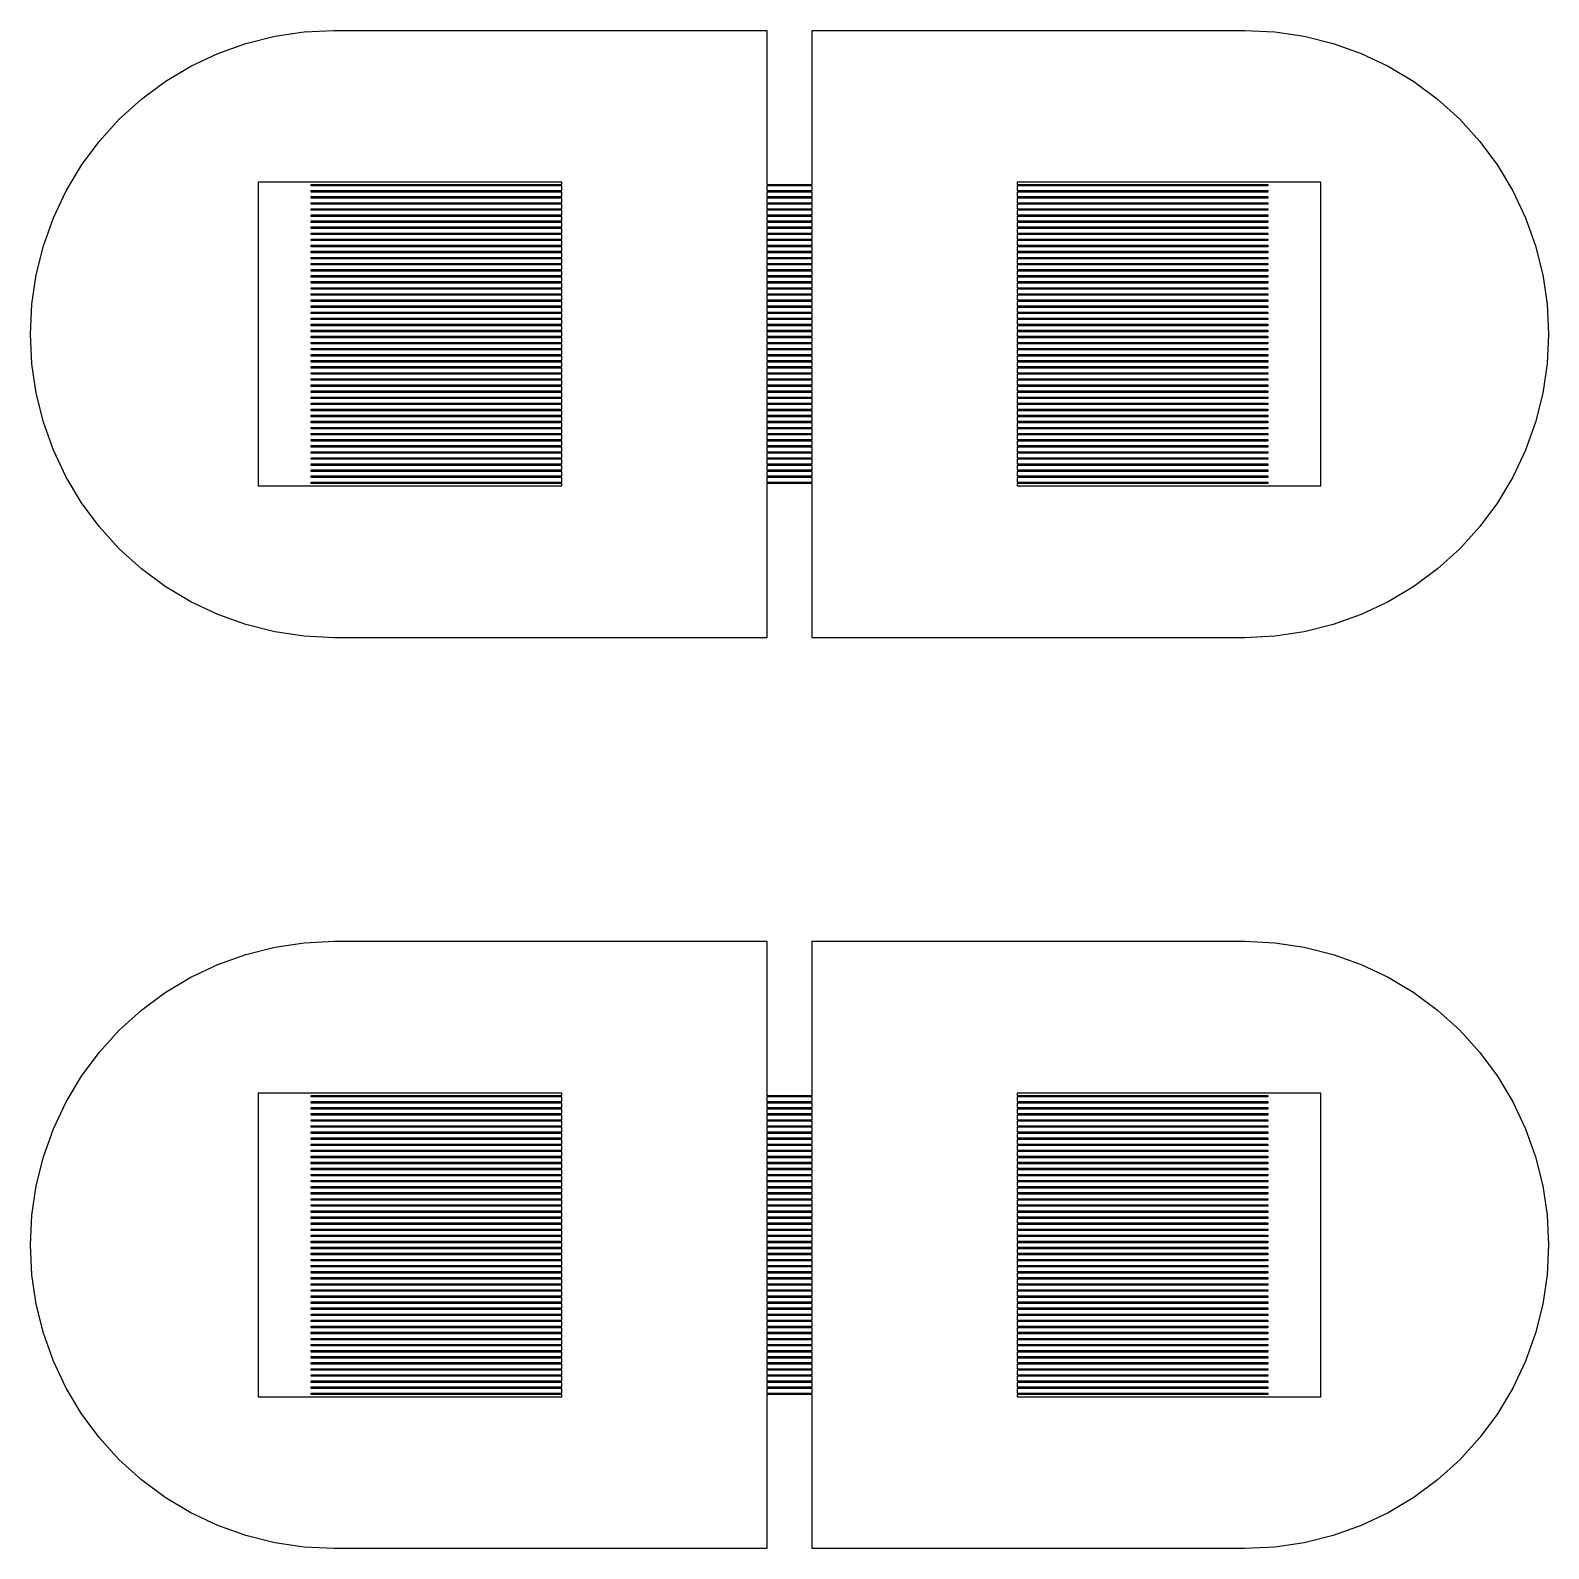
# Model space of a CAD drawing. Extents: x -16 to 83, y -18 to 83.
# Drawn here: x 18.5 to 28.5, y 18.5 to 28.5 of the extents above; entities that cross this region are included whole.
import ezdxf

# ---------------------------------------------------------------- set-up
doc = ezdxf.new("R2010")
doc.units = 0

msp = doc.modelspace()

# ---------------------------------------------------------------- linework, layer by layer
for p, q in [((20.304, 28.4904), (20.5, 28.5)), ((20.5, 28.5), (23.35, 28.5)), ((23.35, 28.5), (23.35, 27.485)), ((23.65, 27.485), (23.65, 28.5)), ((23.65, 28.5), (26.5, 28.5)), ((26.5, 28.5), (26.696, 28.4904)), ((19.7346, 28.3477), (19.9194, 28.4139)), ((19.9194, 28.4139), (20.1098, 28.4616)), ((20.1098, 28.4616), (20.304, 28.4904)), ((26.696, 28.4904), (26.8902, 28.4616)), ((26.8902, 28.4616), (27.0806, 28.4139)), ((27.0806, 28.4139), (27.2654, 28.3477)), ((19.5572, 28.2638), (19.7346, 28.3477)), ((27.2654, 28.3477), (27.4428, 28.2638)), ((19.3889, 28.1629), (19.5572, 28.2638)), ((27.4428, 28.2638), (27.6111, 28.1629)), ((19.2312, 28.046), (19.3889, 28.1629)), ((27.6111, 28.1629), (27.7688, 28.046)), ((19.0858, 27.9142), (19.2312, 28.046)), ((27.7688, 28.046), (27.9142, 27.9142)), ((18.954, 27.7688), (19.0858, 27.9142)), ((27.9142, 27.9142), (28.046, 27.7688)), ((18.8371, 27.6111), (18.954, 27.7688)), ((28.046, 27.7688), (28.1629, 27.6111)), ((18.7362, 27.4428), (18.8371, 27.6111)), ((28.1629, 27.6111), (28.2638, 27.4428)), ((22, 27.5), (20, 27.5)), ((20, 27.5), (20, 25.5)), ((22, 27.485), (22, 27.5)), ((27, 27.5), (25, 27.5)), ((25, 27.5), (25, 27.485)), ((27, 25.5), (27, 27.5)), ((18.6523, 27.2654), (18.7362, 27.4428)), ((20.35, 27.475), (20.35, 27.485)), ((20.35, 27.485), (22, 27.485)), ((22, 27.475), (20.35, 27.475)), ((20.35, 27.435), (20.35, 27.445)), ((20.35, 27.445), (22, 27.445)), ((22, 27.435), (20.35, 27.435)), ((20.35, 27.395), (20.35, 27.405)), ((20.35, 27.405), (22, 27.405)), ((22, 27.445), (22, 27.475)), ((22, 27.405), (22, 27.435)), ((23.35, 27.485), (23.65, 27.485)), ((23.65, 27.475), (23.35, 27.475)), ((23.35, 27.475), (23.35, 27.445)), ((23.35, 27.445), (23.65, 27.445)), ((23.65, 27.435), (23.35, 27.435)), ((23.35, 27.435), (23.35, 27.405)), ((23.35, 27.405), (23.65, 27.405)), ((23.65, 27.445), (23.65, 27.475)), ((23.65, 27.405), (23.65, 27.435)), ((25, 27.485), (26.65, 27.485)), ((26.65, 27.475), (25, 27.475)), ((25, 27.475), (25, 27.445)), ((25, 27.445), (26.65, 27.445)), ((26.65, 27.435), (25, 27.435)), ((25, 27.435), (25, 27.405)), ((25, 27.405), (26.65, 27.405)), ((26.65, 27.485), (26.65, 27.475)), ((26.65, 27.445), (26.65, 27.435)), ((26.65, 27.405), (26.65, 27.395)), ((28.2638, 27.4428), (28.3477, 27.2654)), ((22, 27.395), (20.35, 27.395)), ((20.35, 27.355), (20.35, 27.365)), ((20.35, 27.365), (22, 27.365)), ((22, 27.355), (20.35, 27.355)), ((20.35, 27.315), (20.35, 27.325)), ((20.35, 27.325), (22, 27.325)), ((22, 27.315), (20.35, 27.315)), ((22, 27.365), (22, 27.395)), ((22, 27.325), (22, 27.355)), ((22, 27.285), (22, 27.315)), ((23.65, 27.395), (23.35, 27.395)), ((23.35, 27.395), (23.35, 27.365)), ((23.35, 27.365), (23.65, 27.365)), ((23.65, 27.355), (23.35, 27.355)), ((23.35, 27.355), (23.35, 27.325)), ((23.35, 27.325), (23.65, 27.325)), ((23.65, 27.315), (23.35, 27.315)), ((23.35, 27.315), (23.35, 27.285)), ((23.65, 27.365), (23.65, 27.395)), ((23.65, 27.325), (23.65, 27.355)), ((23.65, 27.285), (23.65, 27.315)), ((26.65, 27.395), (25, 27.395)), ((25, 27.395), (25, 27.365)), ((25, 27.365), (26.65, 27.365)), ((26.65, 27.355), (25, 27.355)), ((25, 27.355), (25, 27.325)), ((25, 27.325), (26.65, 27.325)), ((26.65, 27.315), (25, 27.315)), ((25, 27.315), (25, 27.285)), ((26.65, 27.365), (26.65, 27.355)), ((26.65, 27.325), (26.65, 27.315)), ((18.5861, 27.0806), (18.6523, 27.2654)), ((20.35, 27.275), (20.35, 27.285)), ((20.35, 27.285), (22, 27.285)), ((22, 27.275), (20.35, 27.275)), ((20.35, 27.235), (20.35, 27.245)), ((20.35, 27.245), (22, 27.245)), ((22, 27.235), (20.35, 27.235)), ((20.35, 27.195), (20.35, 27.205)), ((20.35, 27.205), (22, 27.205)), ((22, 27.245), (22, 27.275)), ((22, 27.205), (22, 27.235)), ((23.35, 27.285), (23.65, 27.285)), ((23.65, 27.275), (23.35, 27.275)), ((23.35, 27.275), (23.35, 27.245)), ((23.35, 27.245), (23.65, 27.245)), ((23.65, 27.235), (23.35, 27.235)), ((23.35, 27.235), (23.35, 27.205)), ((23.35, 27.205), (23.65, 27.205)), ((23.65, 27.245), (23.65, 27.275)), ((23.65, 27.205), (23.65, 27.235)), ((25, 27.285), (26.65, 27.285)), ((26.65, 27.275), (25, 27.275)), ((25, 27.275), (25, 27.245)), ((25, 27.245), (26.65, 27.245)), ((26.65, 27.235), (25, 27.235)), ((25, 27.235), (25, 27.205)), ((25, 27.205), (26.65, 27.205)), ((26.65, 27.285), (26.65, 27.275)), ((26.65, 27.245), (26.65, 27.235)), ((26.65, 27.205), (26.65, 27.195)), ((28.3477, 27.2654), (28.4139, 27.0806)), ((22, 27.195), (20.35, 27.195)), ((20.35, 27.155), (20.35, 27.165)), ((20.35, 27.165), (22, 27.165)), ((22, 27.155), (20.35, 27.155)), ((20.35, 27.115), (20.35, 27.125)), ((20.35, 27.125), (22, 27.125)), ((22, 27.115), (20.35, 27.115)), ((22, 27.165), (22, 27.195)), ((22, 27.125), (22, 27.155)), ((22, 27.085), (22, 27.115)), ((23.65, 27.195), (23.35, 27.195)), ((23.35, 27.195), (23.35, 27.165)), ((23.35, 27.165), (23.65, 27.165)), ((23.65, 27.155), (23.35, 27.155)), ((23.35, 27.155), (23.35, 27.125)), ((23.35, 27.125), (23.65, 27.125)), ((23.65, 27.115), (23.35, 27.115)), ((23.35, 27.115), (23.35, 27.085)), ((23.65, 27.165), (23.65, 27.195)), ((23.65, 27.125), (23.65, 27.155)), ((23.65, 27.085), (23.65, 27.115)), ((26.65, 27.195), (25, 27.195)), ((25, 27.195), (25, 27.165)), ((25, 27.165), (26.65, 27.165)), ((26.65, 27.155), (25, 27.155)), ((25, 27.155), (25, 27.125)), ((25, 27.125), (26.65, 27.125)), ((26.65, 27.115), (25, 27.115)), ((25, 27.115), (25, 27.085)), ((26.65, 27.165), (26.65, 27.155)), ((26.65, 27.125), (26.65, 27.115)), ((18.5384, 26.8902), (18.5861, 27.0806)), ((20.35, 27.075), (20.35, 27.085)), ((20.35, 27.085), (22, 27.085)), ((22, 27.075), (20.35, 27.075)), ((20.35, 27.035), (20.35, 27.045)), ((20.35, 27.045), (22, 27.045)), ((22, 27.035), (20.35, 27.035)), ((20.35, 26.995), (20.35, 27.005)), ((20.35, 27.005), (22, 27.005)), ((22, 27.045), (22, 27.075)), ((22, 27.005), (22, 27.035)), ((23.35, 27.085), (23.65, 27.085)), ((23.65, 27.075), (23.35, 27.075)), ((23.35, 27.075), (23.35, 27.045)), ((23.35, 27.045), (23.65, 27.045)), ((23.65, 27.035), (23.35, 27.035)), ((23.35, 27.035), (23.35, 27.005)), ((23.35, 27.005), (23.65, 27.005)), ((23.65, 27.045), (23.65, 27.075)), ((23.65, 27.005), (23.65, 27.035)), ((25, 27.085), (26.65, 27.085)), ((26.65, 27.075), (25, 27.075)), ((25, 27.075), (25, 27.045)), ((25, 27.045), (26.65, 27.045)), ((26.65, 27.035), (25, 27.035)), ((25, 27.035), (25, 27.005)), ((25, 27.005), (26.65, 27.005)), ((26.65, 27.085), (26.65, 27.075)), ((26.65, 27.045), (26.65, 27.035)), ((26.65, 27.005), (26.65, 26.995)), ((28.4139, 27.0806), (28.4616, 26.8902)), ((22, 26.995), (20.35, 26.995)), ((20.35, 26.955), (20.35, 26.965)), ((20.35, 26.965), (22, 26.965)), ((22, 26.955), (20.35, 26.955)), ((20.35, 26.915), (20.35, 26.925)), ((20.35, 26.925), (22, 26.925)), ((22, 26.915), (20.35, 26.915)), ((22, 26.965), (22, 26.995)), ((22, 26.925), (22, 26.955)), ((22, 26.885), (22, 26.915)), ((23.65, 26.995), (23.35, 26.995)), ((23.35, 26.995), (23.35, 26.965)), ((23.35, 26.965), (23.65, 26.965)), ((23.65, 26.955), (23.35, 26.955)), ((23.35, 26.955), (23.35, 26.925)), ((23.35, 26.925), (23.65, 26.925)), ((23.65, 26.915), (23.35, 26.915)), ((23.35, 26.915), (23.35, 26.885)), ((23.65, 26.965), (23.65, 26.995)), ((23.65, 26.925), (23.65, 26.955)), ((23.65, 26.885), (23.65, 26.915)), ((26.65, 26.995), (25, 26.995)), ((25, 26.995), (25, 26.965)), ((25, 26.965), (26.65, 26.965)), ((26.65, 26.955), (25, 26.955)), ((25, 26.955), (25, 26.925)), ((25, 26.925), (26.65, 26.925)), ((26.65, 26.915), (25, 26.915)), ((25, 26.915), (25, 26.885)), ((26.65, 26.965), (26.65, 26.955)), ((26.65, 26.925), (26.65, 26.915)), ((18.5096, 26.696), (18.5384, 26.8902)), ((20.35, 26.875), (20.35, 26.885)), ((20.35, 26.885), (22, 26.885)), ((22, 26.875), (20.35, 26.875)), ((20.35, 26.835), (20.35, 26.845)), ((20.35, 26.845), (22, 26.845)), ((22, 26.835), (20.35, 26.835)), ((20.35, 26.795), (20.35, 26.805)), ((20.35, 26.805), (22, 26.805)), ((22, 26.845), (22, 26.875)), ((22, 26.805), (22, 26.835)), ((23.35, 26.885), (23.65, 26.885)), ((23.65, 26.875), (23.35, 26.875)), ((23.35, 26.875), (23.35, 26.845)), ((23.35, 26.845), (23.65, 26.845)), ((23.65, 26.835), (23.35, 26.835)), ((23.35, 26.835), (23.35, 26.805)), ((23.35, 26.805), (23.65, 26.805)), ((23.65, 26.845), (23.65, 26.875)), ((23.65, 26.805), (23.65, 26.835)), ((25, 26.885), (26.65, 26.885)), ((26.65, 26.875), (25, 26.875)), ((25, 26.875), (25, 26.845)), ((25, 26.845), (26.65, 26.845)), ((26.65, 26.835), (25, 26.835)), ((25, 26.835), (25, 26.805)), ((25, 26.805), (26.65, 26.805)), ((26.65, 26.885), (26.65, 26.875)), ((26.65, 26.845), (26.65, 26.835)), ((26.65, 26.805), (26.65, 26.795)), ((28.4616, 26.8902), (28.4904, 26.696)), ((22, 26.795), (20.35, 26.795)), ((20.35, 26.755), (20.35, 26.765)), ((20.35, 26.765), (22, 26.765)), ((22, 26.755), (20.35, 26.755)), ((20.35, 26.715), (20.35, 26.725)), ((20.35, 26.725), (22, 26.725)), ((22, 26.715), (20.35, 26.715)), ((22, 26.765), (22, 26.795)), ((22, 26.725), (22, 26.755)), ((22, 26.685), (22, 26.715)), ((23.65, 26.795), (23.35, 26.795)), ((23.35, 26.795), (23.35, 26.765)), ((23.35, 26.765), (23.65, 26.765)), ((23.65, 26.755), (23.35, 26.755)), ((23.35, 26.755), (23.35, 26.725)), ((23.35, 26.725), (23.65, 26.725)), ((23.65, 26.715), (23.35, 26.715)), ((23.35, 26.715), (23.35, 26.685)), ((23.65, 26.765), (23.65, 26.795)), ((23.65, 26.725), (23.65, 26.755)), ((23.65, 26.685), (23.65, 26.715)), ((26.65, 26.795), (25, 26.795)), ((25, 26.795), (25, 26.765)), ((25, 26.765), (26.65, 26.765)), ((26.65, 26.755), (25, 26.755)), ((25, 26.755), (25, 26.725)), ((25, 26.725), (26.65, 26.725)), ((26.65, 26.715), (25, 26.715)), ((25, 26.715), (25, 26.685)), ((26.65, 26.765), (26.65, 26.755)), ((26.65, 26.725), (26.65, 26.715)), ((18.5, 26.5), (18.5096, 26.696)), ((20.35, 26.675), (20.35, 26.685)), ((20.35, 26.685), (22, 26.685)), ((22, 26.675), (20.35, 26.675)), ((20.35, 26.635), (20.35, 26.645)), ((20.35, 26.645), (22, 26.645)), ((22, 26.635), (20.35, 26.635)), ((20.35, 26.595), (20.35, 26.605)), ((20.35, 26.605), (22, 26.605)), ((22, 26.645), (22, 26.675)), ((22, 26.605), (22, 26.635)), ((23.35, 26.685), (23.65, 26.685)), ((23.65, 26.675), (23.35, 26.675)), ((23.35, 26.675), (23.35, 26.645)), ((23.35, 26.645), (23.65, 26.645)), ((23.65, 26.635), (23.35, 26.635)), ((23.35, 26.635), (23.35, 26.605)), ((23.35, 26.605), (23.65, 26.605)), ((23.65, 26.645), (23.65, 26.675)), ((23.65, 26.605), (23.65, 26.635)), ((25, 26.685), (26.65, 26.685)), ((26.65, 26.675), (25, 26.675)), ((25, 26.675), (25, 26.645)), ((25, 26.645), (26.65, 26.645)), ((26.65, 26.635), (25, 26.635)), ((25, 26.635), (25, 26.605)), ((25, 26.605), (26.65, 26.605)), ((26.65, 26.685), (26.65, 26.675)), ((26.65, 26.645), (26.65, 26.635)), ((26.65, 26.605), (26.65, 26.595)), ((28.4904, 26.696), (28.5, 26.5)), ((18.5096, 26.304), (18.5, 26.5)), ((22, 26.595), (20.35, 26.595)), ((20.35, 26.555), (20.35, 26.565)), ((20.35, 26.565), (22, 26.565)), ((22, 26.555), (20.35, 26.555)), ((20.35, 26.515), (20.35, 26.525)), ((20.35, 26.525), (22, 26.525)), ((22, 26.515), (20.35, 26.515)), ((22, 26.565), (22, 26.595)), ((22, 26.525), (22, 26.555)), ((22, 26.485), (22, 26.515)), ((23.65, 26.595), (23.35, 26.595)), ((23.35, 26.595), (23.35, 26.565)), ((23.35, 26.565), (23.65, 26.565)), ((23.65, 26.555), (23.35, 26.555)), ((23.35, 26.555), (23.35, 26.525)), ((23.35, 26.525), (23.65, 26.525)), ((23.65, 26.515), (23.35, 26.515)), ((23.35, 26.515), (23.35, 26.485)), ((23.65, 26.565), (23.65, 26.595)), ((23.65, 26.525), (23.65, 26.555)), ((23.65, 26.485), (23.65, 26.515)), ((26.65, 26.595), (25, 26.595)), ((25, 26.595), (25, 26.565)), ((25, 26.565), (26.65, 26.565)), ((26.65, 26.555), (25, 26.555)), ((25, 26.555), (25, 26.525)), ((25, 26.525), (26.65, 26.525)), ((26.65, 26.515), (25, 26.515)), ((25, 26.515), (25, 26.485)), ((26.65, 26.565), (26.65, 26.555)), ((26.65, 26.525), (26.65, 26.515)), ((28.5, 26.5), (28.4904, 26.304)), ((20.35, 26.475), (20.35, 26.485)), ((20.35, 26.485), (22, 26.485)), ((22, 26.475), (20.35, 26.475)), ((20.35, 26.435), (20.35, 26.445)), ((20.35, 26.445), (22, 26.445)), ((22, 26.435), (20.35, 26.435)), ((20.35, 26.395), (20.35, 26.405)), ((20.35, 26.405), (22, 26.405)), ((22, 26.445), (22, 26.475)), ((22, 26.405), (22, 26.435)), ((23.35, 26.485), (23.65, 26.485)), ((23.65, 26.475), (23.35, 26.475)), ((23.35, 26.475), (23.35, 26.445)), ((23.35, 26.445), (23.65, 26.445)), ((23.65, 26.435), (23.35, 26.435)), ((23.35, 26.435), (23.35, 26.405)), ((23.35, 26.405), (23.65, 26.405)), ((23.65, 26.445), (23.65, 26.475)), ((23.65, 26.405), (23.65, 26.435)), ((25, 26.485), (26.65, 26.485)), ((26.65, 26.475), (25, 26.475)), ((25, 26.475), (25, 26.445)), ((25, 26.445), (26.65, 26.445)), ((26.65, 26.435), (25, 26.435)), ((25, 26.435), (25, 26.405)), ((25, 26.405), (26.65, 26.405)), ((26.65, 26.485), (26.65, 26.475)), ((26.65, 26.445), (26.65, 26.435)), ((26.65, 26.405), (26.65, 26.395)), ((18.5384, 26.1098), (18.5096, 26.304)), ((22, 26.395), (20.35, 26.395)), ((20.35, 26.355), (20.35, 26.365)), ((20.35, 26.365), (22, 26.365)), ((22, 26.355), (20.35, 26.355)), ((20.35, 26.315), (20.35, 26.325)), ((20.35, 26.325), (22, 26.325)), ((22, 26.315), (20.35, 26.315)), ((22, 26.365), (22, 26.395)), ((22, 26.325), (22, 26.355)), ((22, 26.285), (22, 26.315)), ((23.65, 26.395), (23.35, 26.395)), ((23.35, 26.395), (23.35, 26.365)), ((23.35, 26.365), (23.65, 26.365)), ((23.65, 26.355), (23.35, 26.355)), ((23.35, 26.355), (23.35, 26.325)), ((23.35, 26.325), (23.65, 26.325)), ((23.65, 26.315), (23.35, 26.315)), ((23.35, 26.315), (23.35, 26.285)), ((23.65, 26.365), (23.65, 26.395)), ((23.65, 26.325), (23.65, 26.355)), ((23.65, 26.285), (23.65, 26.315)), ((26.65, 26.395), (25, 26.395)), ((25, 26.395), (25, 26.365)), ((25, 26.365), (26.65, 26.365)), ((26.65, 26.355), (25, 26.355)), ((25, 26.355), (25, 26.325)), ((25, 26.325), (26.65, 26.325)), ((26.65, 26.315), (25, 26.315)), ((25, 26.315), (25, 26.285)), ((26.65, 26.365), (26.65, 26.355)), ((26.65, 26.325), (26.65, 26.315)), ((28.4904, 26.304), (28.4616, 26.1098)), ((20.35, 26.275), (20.35, 26.285)), ((20.35, 26.285), (22, 26.285)), ((22, 26.275), (20.35, 26.275)), ((20.35, 26.235), (20.35, 26.245)), ((20.35, 26.245), (22, 26.245)), ((22, 26.235), (20.35, 26.235)), ((20.35, 26.195), (20.35, 26.205)), ((20.35, 26.205), (22, 26.205)), ((22, 26.245), (22, 26.275)), ((22, 26.205), (22, 26.235)), ((23.35, 26.285), (23.65, 26.285)), ((23.65, 26.275), (23.35, 26.275)), ((23.35, 26.275), (23.35, 26.245)), ((23.35, 26.245), (23.65, 26.245)), ((23.65, 26.235), (23.35, 26.235)), ((23.35, 26.235), (23.35, 26.205)), ((23.35, 26.205), (23.65, 26.205)), ((23.65, 26.245), (23.65, 26.275)), ((23.65, 26.205), (23.65, 26.235)), ((25, 26.285), (26.65, 26.285)), ((26.65, 26.275), (25, 26.275)), ((25, 26.275), (25, 26.245)), ((25, 26.245), (26.65, 26.245)), ((26.65, 26.235), (25, 26.235)), ((25, 26.235), (25, 26.205)), ((25, 26.205), (26.65, 26.205)), ((26.65, 26.285), (26.65, 26.275)), ((26.65, 26.245), (26.65, 26.235)), ((26.65, 26.205), (26.65, 26.195)), ((18.5861, 25.9194), (18.5384, 26.1098)), ((22, 26.195), (20.35, 26.195)), ((20.35, 26.155), (20.35, 26.165)), ((20.35, 26.165), (22, 26.165)), ((22, 26.155), (20.35, 26.155)), ((20.35, 26.115), (20.35, 26.125)), ((20.35, 26.125), (22, 26.125)), ((22, 26.115), (20.35, 26.115)), ((22, 26.165), (22, 26.195)), ((22, 26.125), (22, 26.155)), ((22, 26.085), (22, 26.115)), ((23.65, 26.195), (23.35, 26.195)), ((23.35, 26.195), (23.35, 26.165)), ((23.35, 26.165), (23.65, 26.165)), ((23.65, 26.155), (23.35, 26.155)), ((23.35, 26.155), (23.35, 26.125)), ((23.35, 26.125), (23.65, 26.125)), ((23.65, 26.115), (23.35, 26.115)), ((23.35, 26.115), (23.35, 26.085)), ((23.65, 26.165), (23.65, 26.195)), ((23.65, 26.125), (23.65, 26.155)), ((23.65, 26.085), (23.65, 26.115)), ((26.65, 26.195), (25, 26.195)), ((25, 26.195), (25, 26.165)), ((25, 26.165), (26.65, 26.165)), ((26.65, 26.155), (25, 26.155)), ((25, 26.155), (25, 26.125)), ((25, 26.125), (26.65, 26.125)), ((26.65, 26.115), (25, 26.115)), ((25, 26.115), (25, 26.085)), ((26.65, 26.165), (26.65, 26.155)), ((26.65, 26.125), (26.65, 26.115)), ((28.4616, 26.1098), (28.4139, 25.9194)), ((20.35, 26.075), (20.35, 26.085)), ((20.35, 26.085), (22, 26.085)), ((22, 26.075), (20.35, 26.075)), ((20.35, 26.035), (20.35, 26.045)), ((20.35, 26.045), (22, 26.045)), ((22, 26.035), (20.35, 26.035)), ((20.35, 25.995), (20.35, 26.005)), ((20.35, 26.005), (22, 26.005)), ((22, 26.045), (22, 26.075)), ((22, 26.005), (22, 26.035)), ((23.35, 26.085), (23.65, 26.085)), ((23.65, 26.075), (23.35, 26.075)), ((23.35, 26.075), (23.35, 26.045)), ((23.35, 26.045), (23.65, 26.045)), ((23.65, 26.035), (23.35, 26.035)), ((23.35, 26.035), (23.35, 26.005)), ((23.35, 26.005), (23.65, 26.005)), ((23.65, 26.045), (23.65, 26.075)), ((23.65, 26.005), (23.65, 26.035)), ((25, 26.085), (26.65, 26.085)), ((26.65, 26.075), (25, 26.075)), ((25, 26.075), (25, 26.045)), ((25, 26.045), (26.65, 26.045)), ((26.65, 26.035), (25, 26.035)), ((25, 26.035), (25, 26.005)), ((25, 26.005), (26.65, 26.005)), ((26.65, 26.085), (26.65, 26.075)), ((26.65, 26.045), (26.65, 26.035)), ((26.65, 26.005), (26.65, 25.995)), ((18.6523, 25.7346), (18.5861, 25.9194)), ((22, 25.995), (20.35, 25.995)), ((20.35, 25.955), (20.35, 25.965)), ((20.35, 25.965), (22, 25.965)), ((22, 25.955), (20.35, 25.955)), ((20.35, 25.915), (20.35, 25.925)), ((20.35, 25.925), (22, 25.925)), ((22, 25.915), (20.35, 25.915)), ((22, 25.965), (22, 25.995)), ((22, 25.925), (22, 25.955)), ((22, 25.885), (22, 25.915)), ((23.65, 25.995), (23.35, 25.995)), ((23.35, 25.995), (23.35, 25.965)), ((23.35, 25.965), (23.65, 25.965)), ((23.65, 25.955), (23.35, 25.955)), ((23.35, 25.955), (23.35, 25.925)), ((23.35, 25.925), (23.65, 25.925)), ((23.65, 25.915), (23.35, 25.915)), ((23.35, 25.915), (23.35, 25.885)), ((23.65, 25.965), (23.65, 25.995)), ((23.65, 25.925), (23.65, 25.955)), ((23.65, 25.885), (23.65, 25.915)), ((26.65, 25.995), (25, 25.995)), ((25, 25.995), (25, 25.965)), ((25, 25.965), (26.65, 25.965)), ((26.65, 25.955), (25, 25.955)), ((25, 25.955), (25, 25.925)), ((25, 25.925), (26.65, 25.925)), ((26.65, 25.915), (25, 25.915)), ((25, 25.915), (25, 25.885)), ((26.65, 25.965), (26.65, 25.955)), ((26.65, 25.925), (26.65, 25.915)), ((28.4139, 25.9194), (28.3477, 25.7346)), ((20.35, 25.875), (20.35, 25.885)), ((20.35, 25.885), (22, 25.885)), ((22, 25.875), (20.35, 25.875)), ((20.35, 25.835), (20.35, 25.845)), ((20.35, 25.845), (22, 25.845)), ((22, 25.835), (20.35, 25.835)), ((20.35, 25.795), (20.35, 25.805)), ((20.35, 25.805), (22, 25.805)), ((22, 25.845), (22, 25.875)), ((22, 25.805), (22, 25.835)), ((23.35, 25.885), (23.65, 25.885)), ((23.65, 25.875), (23.35, 25.875)), ((23.35, 25.875), (23.35, 25.845)), ((23.35, 25.845), (23.65, 25.845)), ((23.65, 25.835), (23.35, 25.835)), ((23.35, 25.835), (23.35, 25.805)), ((23.35, 25.805), (23.65, 25.805)), ((23.65, 25.845), (23.65, 25.875)), ((23.65, 25.805), (23.65, 25.835)), ((25, 25.885), (26.65, 25.885)), ((26.65, 25.875), (25, 25.875)), ((25, 25.875), (25, 25.845)), ((25, 25.845), (26.65, 25.845)), ((26.65, 25.835), (25, 25.835)), ((25, 25.835), (25, 25.805)), ((25, 25.805), (26.65, 25.805)), ((26.65, 25.885), (26.65, 25.875)), ((26.65, 25.845), (26.65, 25.835)), ((26.65, 25.805), (26.65, 25.795)), ((18.7362, 25.5572), (18.6523, 25.7346)), ((22, 25.795), (20.35, 25.795)), ((20.35, 25.755), (20.35, 25.765)), ((20.35, 25.765), (22, 25.765)), ((22, 25.755), (20.35, 25.755)), ((20.35, 25.715), (20.35, 25.725)), ((20.35, 25.725), (22, 25.725)), ((22, 25.715), (20.35, 25.715)), ((22, 25.765), (22, 25.795)), ((22, 25.725), (22, 25.755)), ((22, 25.685), (22, 25.715)), ((23.65, 25.795), (23.35, 25.795)), ((23.35, 25.795), (23.35, 25.765)), ((23.35, 25.765), (23.65, 25.765)), ((23.65, 25.755), (23.35, 25.755)), ((23.35, 25.755), (23.35, 25.725)), ((23.35, 25.725), (23.65, 25.725)), ((23.65, 25.715), (23.35, 25.715)), ((23.35, 25.715), (23.35, 25.685)), ((23.65, 25.765), (23.65, 25.795)), ((23.65, 25.725), (23.65, 25.755)), ((23.65, 25.685), (23.65, 25.715)), ((26.65, 25.795), (25, 25.795)), ((25, 25.795), (25, 25.765)), ((25, 25.765), (26.65, 25.765)), ((26.65, 25.755), (25, 25.755)), ((25, 25.755), (25, 25.725)), ((25, 25.725), (26.65, 25.725)), ((26.65, 25.715), (25, 25.715)), ((25, 25.715), (25, 25.685)), ((26.65, 25.765), (26.65, 25.755)), ((26.65, 25.725), (26.65, 25.715)), ((28.3477, 25.7346), (28.2638, 25.5572)), ((20.35, 25.675), (20.35, 25.685)), ((20.35, 25.685), (22, 25.685)), ((22, 25.675), (20.35, 25.675)), ((20.35, 25.635), (20.35, 25.645)), ((20.35, 25.645), (22, 25.645)), ((22, 25.635), (20.35, 25.635)), ((20.35, 25.595), (20.35, 25.605)), ((20.35, 25.605), (22, 25.605)), ((22, 25.645), (22, 25.675)), ((22, 25.605), (22, 25.635)), ((23.35, 25.685), (23.65, 25.685)), ((23.65, 25.675), (23.35, 25.675)), ((23.35, 25.675), (23.35, 25.645)), ((23.35, 25.645), (23.65, 25.645)), ((23.65, 25.635), (23.35, 25.635)), ((23.35, 25.635), (23.35, 25.605)), ((23.35, 25.605), (23.65, 25.605)), ((23.65, 25.645), (23.65, 25.675)), ((23.65, 25.605), (23.65, 25.635)), ((25, 25.685), (26.65, 25.685)), ((26.65, 25.675), (25, 25.675)), ((25, 25.675), (25, 25.645)), ((25, 25.645), (26.65, 25.645)), ((26.65, 25.635), (25, 25.635)), ((25, 25.635), (25, 25.605)), ((25, 25.605), (26.65, 25.605)), ((26.65, 25.685), (26.65, 25.675)), ((26.65, 25.645), (26.65, 25.635)), ((26.65, 25.605), (26.65, 25.595)), ((18.8371, 25.3889), (18.7362, 25.5572)), ((20, 25.5), (22, 25.5)), ((22, 25.595), (20.35, 25.595)), ((20.35, 25.555), (20.35, 25.565)), ((20.35, 25.565), (22, 25.565)), ((22, 25.555), (20.35, 25.555)), ((20.35, 25.515), (20.35, 25.525)), ((20.35, 25.525), (22, 25.525)), ((22, 25.515), (20.35, 25.515)), ((22, 25.565), (22, 25.595)), ((22, 25.525), (22, 25.555)), ((22, 25.5), (22, 25.515)), ((23.65, 25.595), (23.35, 25.595)), ((23.35, 25.595), (23.35, 25.565)), ((23.35, 25.565), (23.65, 25.565)), ((23.65, 25.555), (23.35, 25.555)), ((23.35, 25.555), (23.35, 25.525)), ((23.35, 25.525), (23.65, 25.525)), ((23.65, 25.515), (23.35, 25.515)), ((23.35, 25.515), (23.35, 24.5)), ((23.65, 25.565), (23.65, 25.595)), ((23.65, 25.525), (23.65, 25.555)), ((23.65, 24.5), (23.65, 25.515)), ((26.65, 25.595), (25, 25.595)), ((25, 25.595), (25, 25.565)), ((25, 25.565), (26.65, 25.565)), ((26.65, 25.555), (25, 25.555)), ((25, 25.555), (25, 25.525)), ((25, 25.525), (26.65, 25.525)), ((26.65, 25.515), (25, 25.515)), ((25, 25.515), (25, 25.5)), ((25, 25.5), (27, 25.5)), ((26.65, 25.565), (26.65, 25.555)), ((26.65, 25.525), (26.65, 25.515)), ((28.2638, 25.5572), (28.1629, 25.3889)), ((18.954, 25.2312), (18.8371, 25.3889)), ((28.1629, 25.3889), (28.046, 25.2312)), ((19.0858, 25.0858), (18.954, 25.2312)), ((28.046, 25.2312), (27.9142, 25.0858)), ((19.2312, 24.954), (19.0858, 25.0858)), ((27.9142, 25.0858), (27.7688, 24.954)), ((19.3889, 24.8371), (19.2312, 24.954)), ((27.7688, 24.954), (27.6111, 24.8371)), ((19.5572, 24.7362), (19.3889, 24.8371)), ((27.6111, 24.8371), (27.4428, 24.7362)), ((19.7346, 24.6523), (19.5572, 24.7362)), ((27.4428, 24.7362), (27.2654, 24.6523)), ((19.9194, 24.5861), (19.7346, 24.6523)), ((27.2654, 24.6523), (27.0806, 24.5861)), ((20.1098, 24.5384), (19.9194, 24.5861)), ((20.304, 24.5096), (20.1098, 24.5384)), ((20.5, 24.5), (20.304, 24.5096)), ((23.35, 24.5), (20.5, 24.5)), ((26.5, 24.5), (23.65, 24.5)), ((26.696, 24.5096), (26.5, 24.5)), ((26.8902, 24.5384), (26.696, 24.5096)), ((27.0806, 24.5861), (26.8902, 24.5384)), ((20.304, 22.4904), (20.5, 22.5)), ((20.5, 22.5), (23.35, 22.5)), ((23.35, 22.5), (23.35, 21.485)), ((23.65, 21.485), (23.65, 22.5)), ((23.65, 22.5), (26.5, 22.5)), ((26.5, 22.5), (26.696, 22.4904)), ((19.7346, 22.3477), (19.9194, 22.4139)), ((19.9194, 22.4139), (20.1098, 22.4616)), ((20.1098, 22.4616), (20.304, 22.4904)), ((26.696, 22.4904), (26.8902, 22.4616)), ((26.8902, 22.4616), (27.0806, 22.4139)), ((27.0806, 22.4139), (27.2654, 22.3477)), ((19.5572, 22.2638), (19.7346, 22.3477)), ((27.2654, 22.3477), (27.4428, 22.2638)), ((19.3889, 22.1629), (19.5572, 22.2638)), ((27.4428, 22.2638), (27.6111, 22.1629)), ((19.2312, 22.046), (19.3889, 22.1629)), ((27.6111, 22.1629), (27.7688, 22.046)), ((19.0858, 21.9142), (19.2312, 22.046)), ((27.7688, 22.046), (27.9142, 21.9142)), ((18.954, 21.7688), (19.0858, 21.9142)), ((27.9142, 21.9142), (28.046, 21.7688)), ((18.8371, 21.6111), (18.954, 21.7688)), ((28.046, 21.7688), (28.1629, 21.6111)), ((18.7362, 21.4428), (18.8371, 21.6111)), ((28.1629, 21.6111), (28.2638, 21.4428)), ((22, 21.5), (20, 21.5)), ((20, 21.5), (20, 19.5)), ((22, 21.485), (22, 21.5)), ((27, 21.5), (25, 21.5)), ((25, 21.5), (25, 21.485)), ((27, 19.5), (27, 21.5)), ((18.6523, 21.2654), (18.7362, 21.4428)), ((20.35, 21.475), (20.35, 21.485)), ((20.35, 21.485), (22, 21.485)), ((22, 21.475), (20.35, 21.475)), ((20.35, 21.435), (20.35, 21.445)), ((20.35, 21.445), (22, 21.445)), ((22, 21.435), (20.35, 21.435)), ((20.35, 21.395), (20.35, 21.405)), ((20.35, 21.405), (22, 21.405)), ((22, 21.445), (22, 21.475)), ((22, 21.405), (22, 21.435)), ((23.35, 21.485), (23.65, 21.485)), ((23.65, 21.475), (23.35, 21.475)), ((23.35, 21.475), (23.35, 21.445)), ((23.35, 21.445), (23.65, 21.445)), ((23.65, 21.435), (23.35, 21.435)), ((23.35, 21.435), (23.35, 21.405)), ((23.35, 21.405), (23.65, 21.405)), ((23.65, 21.445), (23.65, 21.475)), ((23.65, 21.405), (23.65, 21.435)), ((25, 21.485), (26.65, 21.485)), ((26.65, 21.475), (25, 21.475)), ((25, 21.475), (25, 21.445)), ((25, 21.445), (26.65, 21.445)), ((26.65, 21.435), (25, 21.435)), ((25, 21.435), (25, 21.405)), ((25, 21.405), (26.65, 21.405)), ((26.65, 21.485), (26.65, 21.475)), ((26.65, 21.445), (26.65, 21.435)), ((26.65, 21.405), (26.65, 21.395)), ((28.2638, 21.4428), (28.3477, 21.2654)), ((22, 21.395), (20.35, 21.395)), ((20.35, 21.355), (20.35, 21.365)), ((20.35, 21.365), (22, 21.365)), ((22, 21.355), (20.35, 21.355)), ((20.35, 21.315), (20.35, 21.325)), ((20.35, 21.325), (22, 21.325)), ((22, 21.315), (20.35, 21.315)), ((22, 21.365), (22, 21.395)), ((22, 21.325), (22, 21.355)), ((22, 21.285), (22, 21.315)), ((23.65, 21.395), (23.35, 21.395)), ((23.35, 21.395), (23.35, 21.365)), ((23.35, 21.365), (23.65, 21.365)), ((23.65, 21.355), (23.35, 21.355)), ((23.35, 21.355), (23.35, 21.325)), ((23.35, 21.325), (23.65, 21.325)), ((23.65, 21.315), (23.35, 21.315)), ((23.35, 21.315), (23.35, 21.285)), ((23.65, 21.365), (23.65, 21.395)), ((23.65, 21.325), (23.65, 21.355)), ((23.65, 21.285), (23.65, 21.315)), ((26.65, 21.395), (25, 21.395)), ((25, 21.395), (25, 21.365)), ((25, 21.365), (26.65, 21.365)), ((26.65, 21.355), (25, 21.355)), ((25, 21.355), (25, 21.325)), ((25, 21.325), (26.65, 21.325)), ((26.65, 21.315), (25, 21.315)), ((25, 21.315), (25, 21.285)), ((26.65, 21.365), (26.65, 21.355)), ((26.65, 21.325), (26.65, 21.315)), ((18.5861, 21.0806), (18.6523, 21.2654)), ((20.35, 21.275), (20.35, 21.285)), ((20.35, 21.285), (22, 21.285)), ((22, 21.275), (20.35, 21.275)), ((20.35, 21.235), (20.35, 21.245)), ((20.35, 21.245), (22, 21.245)), ((22, 21.235), (20.35, 21.235)), ((20.35, 21.195), (20.35, 21.205)), ((20.35, 21.205), (22, 21.205)), ((22, 21.245), (22, 21.275)), ((22, 21.205), (22, 21.235)), ((23.35, 21.285), (23.65, 21.285)), ((23.65, 21.275), (23.35, 21.275)), ((23.35, 21.275), (23.35, 21.245)), ((23.35, 21.245), (23.65, 21.245)), ((23.65, 21.235), (23.35, 21.235)), ((23.35, 21.235), (23.35, 21.205)), ((23.35, 21.205), (23.65, 21.205)), ((23.65, 21.245), (23.65, 21.275)), ((23.65, 21.205), (23.65, 21.235)), ((25, 21.285), (26.65, 21.285)), ((26.65, 21.275), (25, 21.275)), ((25, 21.275), (25, 21.245)), ((25, 21.245), (26.65, 21.245)), ((26.65, 21.235), (25, 21.235)), ((25, 21.235), (25, 21.205)), ((25, 21.205), (26.65, 21.205)), ((26.65, 21.285), (26.65, 21.275)), ((26.65, 21.245), (26.65, 21.235)), ((26.65, 21.205), (26.65, 21.195)), ((28.3477, 21.2654), (28.4139, 21.0806)), ((22, 21.195), (20.35, 21.195)), ((20.35, 21.155), (20.35, 21.165)), ((20.35, 21.165), (22, 21.165)), ((22, 21.155), (20.35, 21.155)), ((20.35, 21.115), (20.35, 21.125)), ((20.35, 21.125), (22, 21.125)), ((22, 21.115), (20.35, 21.115)), ((22, 21.165), (22, 21.195)), ((22, 21.125), (22, 21.155)), ((22, 21.085), (22, 21.115)), ((23.65, 21.195), (23.35, 21.195)), ((23.35, 21.195), (23.35, 21.165)), ((23.35, 21.165), (23.65, 21.165)), ((23.65, 21.155), (23.35, 21.155)), ((23.35, 21.155), (23.35, 21.125)), ((23.35, 21.125), (23.65, 21.125)), ((23.65, 21.115), (23.35, 21.115)), ((23.35, 21.115), (23.35, 21.085)), ((23.65, 21.165), (23.65, 21.195)), ((23.65, 21.125), (23.65, 21.155)), ((23.65, 21.085), (23.65, 21.115)), ((26.65, 21.195), (25, 21.195)), ((25, 21.195), (25, 21.165)), ((25, 21.165), (26.65, 21.165)), ((26.65, 21.155), (25, 21.155)), ((25, 21.155), (25, 21.125)), ((25, 21.125), (26.65, 21.125)), ((26.65, 21.115), (25, 21.115)), ((25, 21.115), (25, 21.085)), ((26.65, 21.165), (26.65, 21.155)), ((26.65, 21.125), (26.65, 21.115)), ((18.5384, 20.8902), (18.5861, 21.0806)), ((20.35, 21.075), (20.35, 21.085)), ((20.35, 21.085), (22, 21.085)), ((22, 21.075), (20.35, 21.075)), ((20.35, 21.035), (20.35, 21.045)), ((20.35, 21.045), (22, 21.045)), ((22, 21.035), (20.35, 21.035)), ((20.35, 20.995), (20.35, 21.005)), ((20.35, 21.005), (22, 21.005)), ((22, 21.045), (22, 21.075)), ((22, 21.005), (22, 21.035)), ((23.35, 21.085), (23.65, 21.085)), ((23.65, 21.075), (23.35, 21.075)), ((23.35, 21.075), (23.35, 21.045)), ((23.35, 21.045), (23.65, 21.045)), ((23.65, 21.035), (23.35, 21.035)), ((23.35, 21.035), (23.35, 21.005)), ((23.35, 21.005), (23.65, 21.005)), ((23.65, 21.045), (23.65, 21.075)), ((23.65, 21.005), (23.65, 21.035)), ((25, 21.085), (26.65, 21.085)), ((26.65, 21.075), (25, 21.075)), ((25, 21.075), (25, 21.045)), ((25, 21.045), (26.65, 21.045)), ((26.65, 21.035), (25, 21.035)), ((25, 21.035), (25, 21.005)), ((25, 21.005), (26.65, 21.005)), ((26.65, 21.085), (26.65, 21.075)), ((26.65, 21.045), (26.65, 21.035)), ((26.65, 21.005), (26.65, 20.995)), ((28.4139, 21.0806), (28.4616, 20.8902)), ((22, 20.995), (20.35, 20.995)), ((20.35, 20.955), (20.35, 20.965)), ((20.35, 20.965), (22, 20.965)), ((22, 20.955), (20.35, 20.955)), ((20.35, 20.915), (20.35, 20.925)), ((20.35, 20.925), (22, 20.925)), ((22, 20.915), (20.35, 20.915)), ((22, 20.965), (22, 20.995)), ((22, 20.925), (22, 20.955)), ((22, 20.885), (22, 20.915)), ((23.65, 20.995), (23.35, 20.995)), ((23.35, 20.995), (23.35, 20.965)), ((23.35, 20.965), (23.65, 20.965)), ((23.65, 20.955), (23.35, 20.955)), ((23.35, 20.955), (23.35, 20.925)), ((23.35, 20.925), (23.65, 20.925)), ((23.65, 20.915), (23.35, 20.915)), ((23.35, 20.915), (23.35, 20.885)), ((23.65, 20.965), (23.65, 20.995)), ((23.65, 20.925), (23.65, 20.955)), ((23.65, 20.885), (23.65, 20.915)), ((26.65, 20.995), (25, 20.995)), ((25, 20.995), (25, 20.965)), ((25, 20.965), (26.65, 20.965)), ((26.65, 20.955), (25, 20.955)), ((25, 20.955), (25, 20.925)), ((25, 20.925), (26.65, 20.925)), ((26.65, 20.915), (25, 20.915)), ((25, 20.915), (25, 20.885)), ((26.65, 20.965), (26.65, 20.955)), ((26.65, 20.925), (26.65, 20.915)), ((18.5096, 20.696), (18.5384, 20.8902)), ((20.35, 20.875), (20.35, 20.885)), ((20.35, 20.885), (22, 20.885)), ((22, 20.875), (20.35, 20.875)), ((20.35, 20.835), (20.35, 20.845)), ((20.35, 20.845), (22, 20.845)), ((22, 20.835), (20.35, 20.835)), ((20.35, 20.795), (20.35, 20.805)), ((20.35, 20.805), (22, 20.805)), ((22, 20.845), (22, 20.875)), ((22, 20.805), (22, 20.835)), ((23.35, 20.885), (23.65, 20.885)), ((23.65, 20.875), (23.35, 20.875)), ((23.35, 20.875), (23.35, 20.845)), ((23.35, 20.845), (23.65, 20.845)), ((23.65, 20.835), (23.35, 20.835)), ((23.35, 20.835), (23.35, 20.805)), ((23.35, 20.805), (23.65, 20.805)), ((23.65, 20.845), (23.65, 20.875)), ((23.65, 20.805), (23.65, 20.835)), ((25, 20.885), (26.65, 20.885)), ((26.65, 20.875), (25, 20.875)), ((25, 20.875), (25, 20.845)), ((25, 20.845), (26.65, 20.845)), ((26.65, 20.835), (25, 20.835)), ((25, 20.835), (25, 20.805)), ((25, 20.805), (26.65, 20.805)), ((26.65, 20.885), (26.65, 20.875)), ((26.65, 20.845), (26.65, 20.835)), ((26.65, 20.805), (26.65, 20.795)), ((28.4616, 20.8902), (28.4904, 20.696)), ((22, 20.795), (20.35, 20.795)), ((20.35, 20.755), (20.35, 20.765)), ((20.35, 20.765), (22, 20.765)), ((22, 20.755), (20.35, 20.755)), ((20.35, 20.715), (20.35, 20.725)), ((20.35, 20.725), (22, 20.725)), ((22, 20.715), (20.35, 20.715)), ((22, 20.765), (22, 20.795)), ((22, 20.725), (22, 20.755)), ((22, 20.685), (22, 20.715)), ((23.65, 20.795), (23.35, 20.795)), ((23.35, 20.795), (23.35, 20.765)), ((23.35, 20.765), (23.65, 20.765)), ((23.65, 20.755), (23.35, 20.755)), ((23.35, 20.755), (23.35, 20.725)), ((23.35, 20.725), (23.65, 20.725)), ((23.65, 20.715), (23.35, 20.715)), ((23.35, 20.715), (23.35, 20.685)), ((23.65, 20.765), (23.65, 20.795)), ((23.65, 20.725), (23.65, 20.755)), ((23.65, 20.685), (23.65, 20.715)), ((26.65, 20.795), (25, 20.795)), ((25, 20.795), (25, 20.765)), ((25, 20.765), (26.65, 20.765)), ((26.65, 20.755), (25, 20.755)), ((25, 20.755), (25, 20.725)), ((25, 20.725), (26.65, 20.725)), ((26.65, 20.715), (25, 20.715)), ((25, 20.715), (25, 20.685)), ((26.65, 20.765), (26.65, 20.755)), ((26.65, 20.725), (26.65, 20.715)), ((18.5, 20.5), (18.5096, 20.696)), ((20.35, 20.675), (20.35, 20.685)), ((20.35, 20.685), (22, 20.685)), ((22, 20.675), (20.35, 20.675)), ((20.35, 20.635), (20.35, 20.645)), ((20.35, 20.645), (22, 20.645)), ((22, 20.635), (20.35, 20.635)), ((20.35, 20.595), (20.35, 20.605)), ((20.35, 20.605), (22, 20.605)), ((22, 20.645), (22, 20.675)), ((22, 20.605), (22, 20.635)), ((23.35, 20.685), (23.65, 20.685)), ((23.65, 20.675), (23.35, 20.675)), ((23.35, 20.675), (23.35, 20.645)), ((23.35, 20.645), (23.65, 20.645)), ((23.65, 20.635), (23.35, 20.635)), ((23.35, 20.635), (23.35, 20.605)), ((23.35, 20.605), (23.65, 20.605)), ((23.65, 20.645), (23.65, 20.675)), ((23.65, 20.605), (23.65, 20.635)), ((25, 20.685), (26.65, 20.685)), ((26.65, 20.675), (25, 20.675)), ((25, 20.675), (25, 20.645)), ((25, 20.645), (26.65, 20.645)), ((26.65, 20.635), (25, 20.635)), ((25, 20.635), (25, 20.605)), ((25, 20.605), (26.65, 20.605)), ((26.65, 20.685), (26.65, 20.675)), ((26.65, 20.645), (26.65, 20.635)), ((26.65, 20.605), (26.65, 20.595)), ((28.4904, 20.696), (28.5, 20.5)), ((18.5096, 20.304), (18.5, 20.5)), ((22, 20.595), (20.35, 20.595)), ((20.35, 20.555), (20.35, 20.565)), ((20.35, 20.565), (22, 20.565)), ((22, 20.555), (20.35, 20.555)), ((20.35, 20.515), (20.35, 20.525)), ((20.35, 20.525), (22, 20.525)), ((22, 20.515), (20.35, 20.515)), ((22, 20.565), (22, 20.595)), ((22, 20.525), (22, 20.555)), ((22, 20.485), (22, 20.515)), ((23.65, 20.595), (23.35, 20.595)), ((23.35, 20.595), (23.35, 20.565)), ((23.35, 20.565), (23.65, 20.565)), ((23.65, 20.555), (23.35, 20.555)), ((23.35, 20.555), (23.35, 20.525)), ((23.35, 20.525), (23.65, 20.525)), ((23.65, 20.515), (23.35, 20.515)), ((23.35, 20.515), (23.35, 20.485)), ((23.65, 20.565), (23.65, 20.595)), ((23.65, 20.525), (23.65, 20.555)), ((23.65, 20.485), (23.65, 20.515)), ((26.65, 20.595), (25, 20.595)), ((25, 20.595), (25, 20.565)), ((25, 20.565), (26.65, 20.565)), ((26.65, 20.555), (25, 20.555)), ((25, 20.555), (25, 20.525)), ((25, 20.525), (26.65, 20.525)), ((26.65, 20.515), (25, 20.515)), ((25, 20.515), (25, 20.485)), ((26.65, 20.565), (26.65, 20.555)), ((26.65, 20.525), (26.65, 20.515)), ((28.5, 20.5), (28.4904, 20.304)), ((20.35, 20.475), (20.35, 20.485)), ((20.35, 20.485), (22, 20.485)), ((22, 20.475), (20.35, 20.475)), ((20.35, 20.435), (20.35, 20.445)), ((20.35, 20.445), (22, 20.445)), ((22, 20.435), (20.35, 20.435)), ((20.35, 20.395), (20.35, 20.405)), ((20.35, 20.405), (22, 20.405)), ((22, 20.445), (22, 20.475)), ((22, 20.405), (22, 20.435)), ((23.35, 20.485), (23.65, 20.485)), ((23.65, 20.475), (23.35, 20.475)), ((23.35, 20.475), (23.35, 20.445)), ((23.35, 20.445), (23.65, 20.445)), ((23.65, 20.435), (23.35, 20.435)), ((23.35, 20.435), (23.35, 20.405)), ((23.35, 20.405), (23.65, 20.405)), ((23.65, 20.445), (23.65, 20.475)), ((23.65, 20.405), (23.65, 20.435)), ((25, 20.485), (26.65, 20.485)), ((26.65, 20.475), (25, 20.475)), ((25, 20.475), (25, 20.445)), ((25, 20.445), (26.65, 20.445)), ((26.65, 20.435), (25, 20.435)), ((25, 20.435), (25, 20.405)), ((25, 20.405), (26.65, 20.405)), ((26.65, 20.485), (26.65, 20.475)), ((26.65, 20.445), (26.65, 20.435)), ((26.65, 20.405), (26.65, 20.395)), ((18.5384, 20.1098), (18.5096, 20.304)), ((22, 20.395), (20.35, 20.395)), ((20.35, 20.355), (20.35, 20.365)), ((20.35, 20.365), (22, 20.365)), ((22, 20.355), (20.35, 20.355)), ((20.35, 20.315), (20.35, 20.325)), ((20.35, 20.325), (22, 20.325)), ((22, 20.315), (20.35, 20.315)), ((22, 20.365), (22, 20.395)), ((22, 20.325), (22, 20.355)), ((22, 20.285), (22, 20.315)), ((23.65, 20.395), (23.35, 20.395)), ((23.35, 20.395), (23.35, 20.365)), ((23.35, 20.365), (23.65, 20.365)), ((23.65, 20.355), (23.35, 20.355)), ((23.35, 20.355), (23.35, 20.325)), ((23.35, 20.325), (23.65, 20.325)), ((23.65, 20.315), (23.35, 20.315)), ((23.35, 20.315), (23.35, 20.285)), ((23.65, 20.365), (23.65, 20.395)), ((23.65, 20.325), (23.65, 20.355)), ((23.65, 20.285), (23.65, 20.315)), ((26.65, 20.395), (25, 20.395)), ((25, 20.395), (25, 20.365)), ((25, 20.365), (26.65, 20.365)), ((26.65, 20.355), (25, 20.355)), ((25, 20.355), (25, 20.325)), ((25, 20.325), (26.65, 20.325)), ((26.65, 20.315), (25, 20.315)), ((25, 20.315), (25, 20.285)), ((26.65, 20.365), (26.65, 20.355)), ((26.65, 20.325), (26.65, 20.315)), ((28.4904, 20.304), (28.4616, 20.1098)), ((20.35, 20.275), (20.35, 20.285)), ((20.35, 20.285), (22, 20.285)), ((22, 20.275), (20.35, 20.275)), ((20.35, 20.235), (20.35, 20.245)), ((20.35, 20.245), (22, 20.245)), ((22, 20.235), (20.35, 20.235)), ((20.35, 20.195), (20.35, 20.205)), ((20.35, 20.205), (22, 20.205)), ((22, 20.245), (22, 20.275)), ((22, 20.205), (22, 20.235)), ((23.35, 20.285), (23.65, 20.285)), ((23.65, 20.275), (23.35, 20.275)), ((23.35, 20.275), (23.35, 20.245)), ((23.35, 20.245), (23.65, 20.245)), ((23.65, 20.235), (23.35, 20.235)), ((23.35, 20.235), (23.35, 20.205)), ((23.35, 20.205), (23.65, 20.205)), ((23.65, 20.245), (23.65, 20.275)), ((23.65, 20.205), (23.65, 20.235)), ((25, 20.285), (26.65, 20.285)), ((26.65, 20.275), (25, 20.275)), ((25, 20.275), (25, 20.245)), ((25, 20.245), (26.65, 20.245)), ((26.65, 20.235), (25, 20.235)), ((25, 20.235), (25, 20.205)), ((25, 20.205), (26.65, 20.205)), ((26.65, 20.285), (26.65, 20.275)), ((26.65, 20.245), (26.65, 20.235)), ((26.65, 20.205), (26.65, 20.195)), ((18.5861, 19.9194), (18.5384, 20.1098)), ((22, 20.195), (20.35, 20.195)), ((20.35, 20.155), (20.35, 20.165)), ((20.35, 20.165), (22, 20.165)), ((22, 20.155), (20.35, 20.155)), ((20.35, 20.115), (20.35, 20.125)), ((20.35, 20.125), (22, 20.125)), ((22, 20.115), (20.35, 20.115)), ((22, 20.165), (22, 20.195)), ((22, 20.125), (22, 20.155)), ((22, 20.085), (22, 20.115)), ((23.65, 20.195), (23.35, 20.195)), ((23.35, 20.195), (23.35, 20.165)), ((23.35, 20.165), (23.65, 20.165)), ((23.65, 20.155), (23.35, 20.155)), ((23.35, 20.155), (23.35, 20.125)), ((23.35, 20.125), (23.65, 20.125)), ((23.65, 20.115), (23.35, 20.115)), ((23.35, 20.115), (23.35, 20.085)), ((23.65, 20.165), (23.65, 20.195)), ((23.65, 20.125), (23.65, 20.155)), ((23.65, 20.085), (23.65, 20.115)), ((26.65, 20.195), (25, 20.195)), ((25, 20.195), (25, 20.165)), ((25, 20.165), (26.65, 20.165)), ((26.65, 20.155), (25, 20.155)), ((25, 20.155), (25, 20.125)), ((25, 20.125), (26.65, 20.125)), ((26.65, 20.115), (25, 20.115)), ((25, 20.115), (25, 20.085)), ((26.65, 20.165), (26.65, 20.155)), ((26.65, 20.125), (26.65, 20.115)), ((28.4616, 20.1098), (28.4139, 19.9194)), ((20.35, 20.075), (20.35, 20.085)), ((20.35, 20.085), (22, 20.085)), ((22, 20.075), (20.35, 20.075)), ((20.35, 20.035), (20.35, 20.045)), ((20.35, 20.045), (22, 20.045)), ((22, 20.035), (20.35, 20.035)), ((20.35, 19.995), (20.35, 20.005)), ((20.35, 20.005), (22, 20.005)), ((22, 20.045), (22, 20.075)), ((22, 20.005), (22, 20.035)), ((23.35, 20.085), (23.65, 20.085)), ((23.65, 20.075), (23.35, 20.075)), ((23.35, 20.075), (23.35, 20.045)), ((23.35, 20.045), (23.65, 20.045)), ((23.65, 20.035), (23.35, 20.035)), ((23.35, 20.035), (23.35, 20.005)), ((23.35, 20.005), (23.65, 20.005)), ((23.65, 20.045), (23.65, 20.075)), ((23.65, 20.005), (23.65, 20.035)), ((25, 20.085), (26.65, 20.085)), ((26.65, 20.075), (25, 20.075)), ((25, 20.075), (25, 20.045)), ((25, 20.045), (26.65, 20.045)), ((26.65, 20.035), (25, 20.035)), ((25, 20.035), (25, 20.005)), ((25, 20.005), (26.65, 20.005)), ((26.65, 20.085), (26.65, 20.075)), ((26.65, 20.045), (26.65, 20.035)), ((26.65, 20.005), (26.65, 19.995)), ((18.6523, 19.7346), (18.5861, 19.9194)), ((22, 19.995), (20.35, 19.995)), ((20.35, 19.955), (20.35, 19.965)), ((20.35, 19.965), (22, 19.965)), ((22, 19.955), (20.35, 19.955)), ((20.35, 19.915), (20.35, 19.925)), ((20.35, 19.925), (22, 19.925)), ((22, 19.915), (20.35, 19.915)), ((22, 19.965), (22, 19.995)), ((22, 19.925), (22, 19.955)), ((22, 19.885), (22, 19.915)), ((23.65, 19.995), (23.35, 19.995)), ((23.35, 19.995), (23.35, 19.965)), ((23.35, 19.965), (23.65, 19.965)), ((23.65, 19.955), (23.35, 19.955)), ((23.35, 19.955), (23.35, 19.925)), ((23.35, 19.925), (23.65, 19.925)), ((23.65, 19.915), (23.35, 19.915)), ((23.35, 19.915), (23.35, 19.885)), ((23.65, 19.965), (23.65, 19.995)), ((23.65, 19.925), (23.65, 19.955)), ((23.65, 19.885), (23.65, 19.915)), ((26.65, 19.995), (25, 19.995)), ((25, 19.995), (25, 19.965)), ((25, 19.965), (26.65, 19.965)), ((26.65, 19.955), (25, 19.955)), ((25, 19.955), (25, 19.925)), ((25, 19.925), (26.65, 19.925)), ((26.65, 19.915), (25, 19.915)), ((25, 19.915), (25, 19.885)), ((26.65, 19.965), (26.65, 19.955)), ((26.65, 19.925), (26.65, 19.915)), ((28.4139, 19.9194), (28.3477, 19.7346)), ((20.35, 19.875), (20.35, 19.885)), ((20.35, 19.885), (22, 19.885)), ((22, 19.875), (20.35, 19.875)), ((20.35, 19.835), (20.35, 19.845)), ((20.35, 19.845), (22, 19.845)), ((22, 19.835), (20.35, 19.835)), ((20.35, 19.795), (20.35, 19.805)), ((20.35, 19.805), (22, 19.805)), ((22, 19.845), (22, 19.875)), ((22, 19.805), (22, 19.835)), ((23.35, 19.885), (23.65, 19.885)), ((23.65, 19.875), (23.35, 19.875)), ((23.35, 19.875), (23.35, 19.845)), ((23.35, 19.845), (23.65, 19.845)), ((23.65, 19.835), (23.35, 19.835)), ((23.35, 19.835), (23.35, 19.805)), ((23.35, 19.805), (23.65, 19.805)), ((23.65, 19.845), (23.65, 19.875)), ((23.65, 19.805), (23.65, 19.835)), ((25, 19.885), (26.65, 19.885)), ((26.65, 19.875), (25, 19.875)), ((25, 19.875), (25, 19.845)), ((25, 19.845), (26.65, 19.845)), ((26.65, 19.835), (25, 19.835)), ((25, 19.835), (25, 19.805)), ((25, 19.805), (26.65, 19.805)), ((26.65, 19.885), (26.65, 19.875)), ((26.65, 19.845), (26.65, 19.835)), ((26.65, 19.805), (26.65, 19.795)), ((18.7362, 19.5572), (18.6523, 19.7346)), ((22, 19.795), (20.35, 19.795)), ((20.35, 19.755), (20.35, 19.765)), ((20.35, 19.765), (22, 19.765)), ((22, 19.755), (20.35, 19.755)), ((20.35, 19.715), (20.35, 19.725)), ((20.35, 19.725), (22, 19.725)), ((22, 19.715), (20.35, 19.715)), ((22, 19.765), (22, 19.795)), ((22, 19.725), (22, 19.755)), ((22, 19.685), (22, 19.715)), ((23.65, 19.795), (23.35, 19.795)), ((23.35, 19.795), (23.35, 19.765)), ((23.35, 19.765), (23.65, 19.765)), ((23.65, 19.755), (23.35, 19.755)), ((23.35, 19.755), (23.35, 19.725)), ((23.35, 19.725), (23.65, 19.725)), ((23.65, 19.715), (23.35, 19.715)), ((23.35, 19.715), (23.35, 19.685)), ((23.65, 19.765), (23.65, 19.795)), ((23.65, 19.725), (23.65, 19.755)), ((23.65, 19.685), (23.65, 19.715)), ((26.65, 19.795), (25, 19.795)), ((25, 19.795), (25, 19.765)), ((25, 19.765), (26.65, 19.765)), ((26.65, 19.755), (25, 19.755)), ((25, 19.755), (25, 19.725)), ((25, 19.725), (26.65, 19.725)), ((26.65, 19.715), (25, 19.715)), ((25, 19.715), (25, 19.685)), ((26.65, 19.765), (26.65, 19.755)), ((26.65, 19.725), (26.65, 19.715)), ((28.3477, 19.7346), (28.2638, 19.5572)), ((20.35, 19.675), (20.35, 19.685)), ((20.35, 19.685), (22, 19.685)), ((22, 19.675), (20.35, 19.675)), ((20.35, 19.635), (20.35, 19.645)), ((20.35, 19.645), (22, 19.645)), ((22, 19.635), (20.35, 19.635)), ((20.35, 19.595), (20.35, 19.605)), ((20.35, 19.605), (22, 19.605)), ((22, 19.645), (22, 19.675)), ((22, 19.605), (22, 19.635)), ((23.35, 19.685), (23.65, 19.685)), ((23.65, 19.675), (23.35, 19.675)), ((23.35, 19.675), (23.35, 19.645)), ((23.35, 19.645), (23.65, 19.645)), ((23.65, 19.635), (23.35, 19.635)), ((23.35, 19.635), (23.35, 19.605)), ((23.35, 19.605), (23.65, 19.605)), ((23.65, 19.645), (23.65, 19.675)), ((23.65, 19.605), (23.65, 19.635)), ((25, 19.685), (26.65, 19.685)), ((26.65, 19.675), (25, 19.675)), ((25, 19.675), (25, 19.645)), ((25, 19.645), (26.65, 19.645)), ((26.65, 19.635), (25, 19.635)), ((25, 19.635), (25, 19.605)), ((25, 19.605), (26.65, 19.605)), ((26.65, 19.685), (26.65, 19.675)), ((26.65, 19.645), (26.65, 19.635)), ((26.65, 19.605), (26.65, 19.595)), ((18.8371, 19.3889), (18.7362, 19.5572)), ((20, 19.5), (22, 19.5)), ((22, 19.595), (20.35, 19.595)), ((20.35, 19.555), (20.35, 19.565)), ((20.35, 19.565), (22, 19.565)), ((22, 19.555), (20.35, 19.555)), ((20.35, 19.515), (20.35, 19.525)), ((20.35, 19.525), (22, 19.525)), ((22, 19.515), (20.35, 19.515)), ((22, 19.565), (22, 19.595)), ((22, 19.525), (22, 19.555)), ((22, 19.5), (22, 19.515)), ((23.65, 19.595), (23.35, 19.595)), ((23.35, 19.595), (23.35, 19.565)), ((23.35, 19.565), (23.65, 19.565)), ((23.65, 19.555), (23.35, 19.555)), ((23.35, 19.555), (23.35, 19.525)), ((23.35, 19.525), (23.65, 19.525)), ((23.65, 19.515), (23.35, 19.515)), ((23.35, 19.515), (23.35, 18.5)), ((23.65, 19.565), (23.65, 19.595)), ((23.65, 19.525), (23.65, 19.555)), ((23.65, 18.5), (23.65, 19.515)), ((26.65, 19.595), (25, 19.595)), ((25, 19.595), (25, 19.565)), ((25, 19.565), (26.65, 19.565)), ((26.65, 19.555), (25, 19.555)), ((25, 19.555), (25, 19.525)), ((25, 19.525), (26.65, 19.525)), ((26.65, 19.515), (25, 19.515)), ((25, 19.515), (25, 19.5)), ((25, 19.5), (27, 19.5)), ((26.65, 19.565), (26.65, 19.555)), ((26.65, 19.525), (26.65, 19.515)), ((28.2638, 19.5572), (28.1629, 19.3889)), ((18.954, 19.2312), (18.8371, 19.3889)), ((28.1629, 19.3889), (28.046, 19.2312)), ((19.0858, 19.0858), (18.954, 19.2312)), ((28.046, 19.2312), (27.9142, 19.0858)), ((19.2312, 18.954), (19.0858, 19.0858)), ((27.9142, 19.0858), (27.7688, 18.954)), ((19.3889, 18.8371), (19.2312, 18.954)), ((27.7688, 18.954), (27.6111, 18.8371)), ((19.5572, 18.7362), (19.3889, 18.8371)), ((27.6111, 18.8371), (27.4428, 18.7362)), ((19.7346, 18.6523), (19.5572, 18.7362)), ((27.4428, 18.7362), (27.2654, 18.6523)), ((19.9194, 18.5861), (19.7346, 18.6523)), ((27.2654, 18.6523), (27.0806, 18.5861)), ((20.1098, 18.5384), (19.9194, 18.5861)), ((20.304, 18.5096), (20.1098, 18.5384)), ((20.5, 18.5), (20.304, 18.5096)), ((23.35, 18.5), (20.5, 18.5)), ((26.5, 18.5), (23.65, 18.5)), ((26.696, 18.5096), (26.5, 18.5)), ((26.8902, 18.5384), (26.696, 18.5096)), ((27.0806, 18.5861), (26.8902, 18.5384))]:
    msp.add_line(p, q)

doc.saveas('drawing.dxf')
